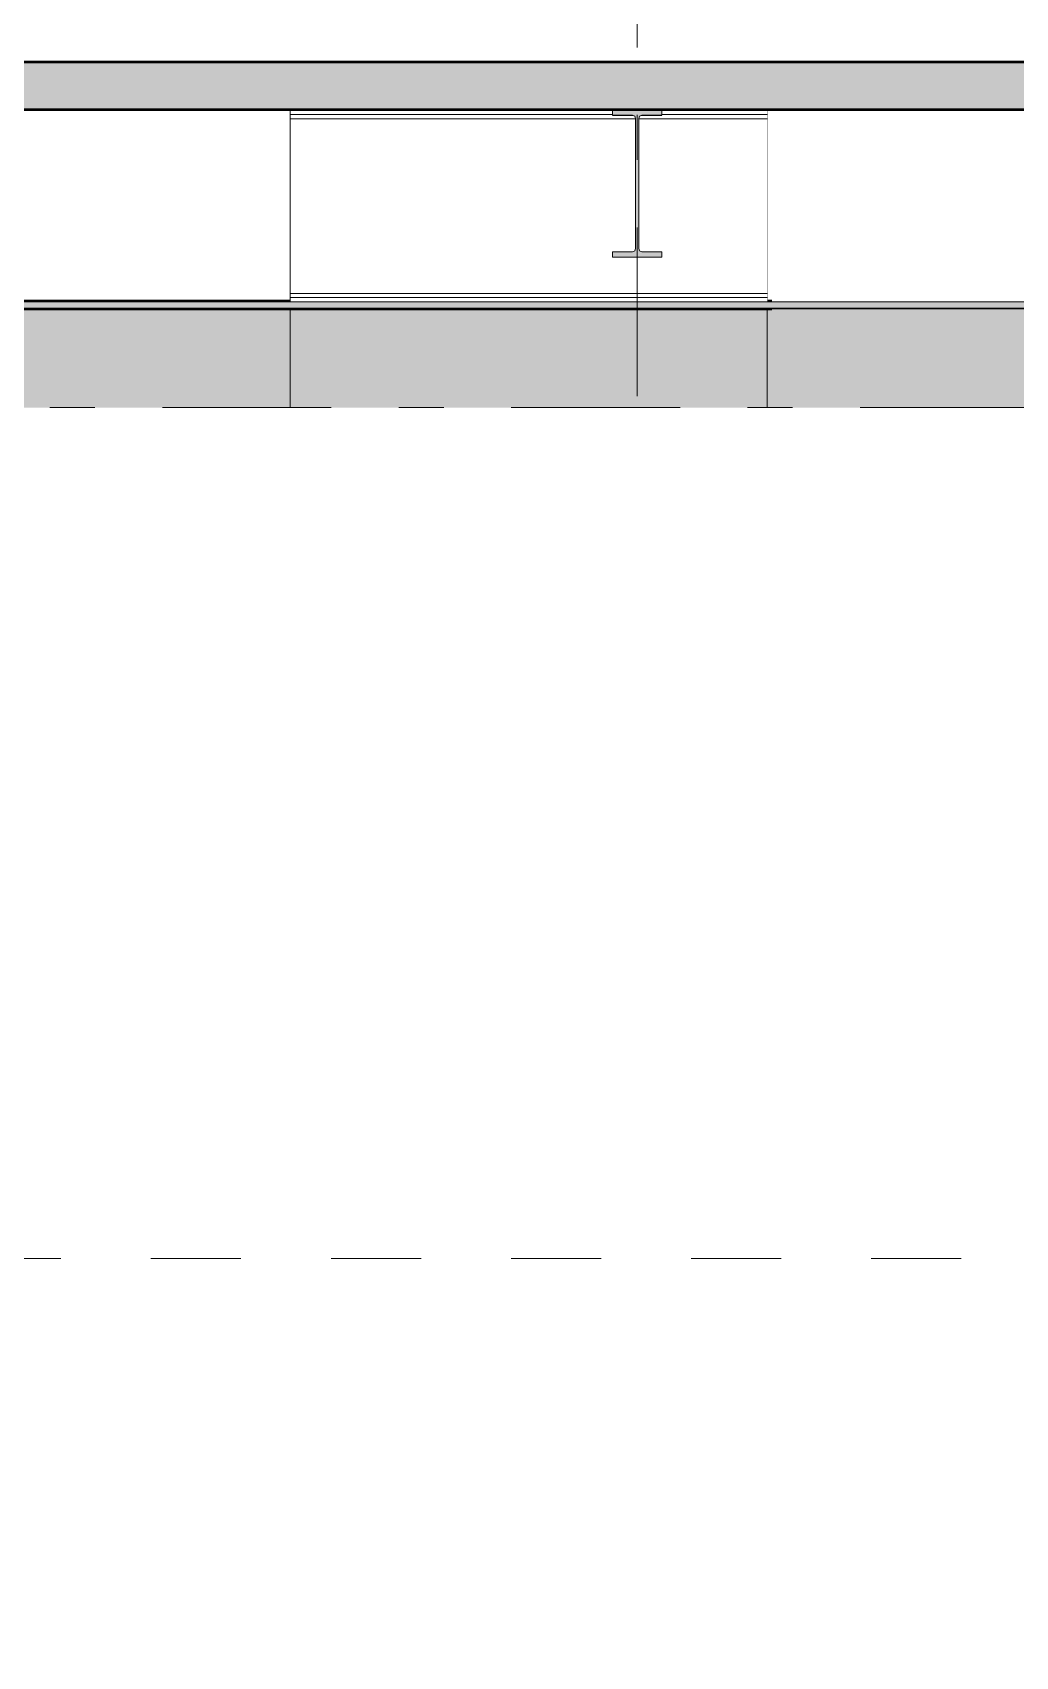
# Model space of a CAD drawing. Header units: millimetres. Extents: x -48147 to 1428745, y -495156 to 18123.
# Drawn here: x 1378375 to 1381457, y -487097 to -482006 of the extents above; entities that cross this region are included whole.
import ezdxf
from ezdxf.enums import TextEntityAlignment as Align

# ---------------------------------------------------------------- set-up
doc = ezdxf.new("R2010")
doc.units = ezdxf.units.MM
doc.header["$MEASUREMENT"] = 0
for name, pattern in [('Dashed', [2822.222233, 1411.111116, -1411.111116]), ('Double Dashed', [1093.611073, 529.166651, -211.666656, 141.111112, -211.666656]), ('Hidden Line', [55, 45, -10]), ('Wipeout_Contour', [1000, 0, -1000])]:
    doc.linetypes.add(name, pattern=pattern)
for name, color, linetype, lineweight, true_color in [('0_Pen_No__103', 7, 'Continuous', 15, 0xa6a6a6), ('0_Pen_No__105', 7, 'Continuous', 15, 0xa6a6a6), ('A-20-M_Ceiling_Pen_No__107', 7, 'Continuous', 15, 0xa6a6a6), ('A-20-M_Ceiling_Pen_No__29', 7, 'Continuous', 50, 0x2a2a2a), ('A-230-M_FLOOR.IFC Import_Pen_No__109', 7, 'Continuous', 15, 0xa6a6a6), ('A-230-M_FLOOR.IFC Import_Pen_No__29', 7, 'Continuous', 50, 0x2a2a2a), ('New_A-15-MG_Structural_Grid_Phase_2_Pen_No__222', 7, 'Continuous', 13, 0x65af33), ('New_ArchiCAD Doors_Pen_No__63', 7, 'Continuous', 20, 0x606060)]:
    doc.layers.add(name, color=color, linetype=linetype, lineweight=lineweight, true_color=true_color)
for name, color, linetype, lineweight in [('0_Pen_No__143', 254, 'Continuous', 0), ('A-95-P_Drawing_Pen_No__1', 7, 'Continuous', 13), ('New_A-20-M_Floor_Slab_Pen_No__89', 8, 'Continuous', 20), ('New_A-25-M_Wall_Int_Pen_No__87', 8, 'Continuous', 20), ('New_A-25-M_Wall_Int_Pen_No__93', 8, 'Continuous', 13), ('S-280-M_STRUCT_FRAME.IFC Import_Pen_No__1', 7, 'Continuous', 13), ('S-280-M_STRUCT_FRAME.IFC Import_Pen_No__160', 5, 'Continuous', 200), ('S-280-M_STRUCT_FRAME.IFC Import_Pen_No__90', 8, 'Continuous', 20)]:
    doc.layers.add(name, color=color, linetype=linetype, lineweight=lineweight)
for name, color, linetype in [('A-20-M_Ceiling', 7, 'Continuous'), ('A-230-M_FLOOR.IFC Import', 7, 'Continuous'), ('A-95-P_Drawing', 7, 'Continuous'), ('New_A-15-MG_Structural_Grid_Phase_2', 7, 'Continuous'), ('New_A-20-M_Floor_Slab', 7, 'Continuous'), ('New_A-25-M_Wall_Int', 7, 'Continuous'), ('New_ArchiCAD Doors', 7, 'Continuous'), ('S-280-M_STRUCT_FRAME.IFC Import', 7, 'Continuous')]:
    doc.layers.add(name, color=color, linetype=linetype)
doc.styles.add('GENERATED_STYLE_2', font='')
doc.styles.get('GENERATED_STYLE_2').set_extended_font_data('Swis721 BT')

# ---------------------------------------------------------------- blocks, each defined once
blk = doc.blocks.new('Section Elem_10_2', base_point=(1341556.5, -489899))
at = {"color": 254, "linetype": 'Wipeout_Contour', "lineweight": 0, "ltscale": 5847241.087215601}
blk.add_wipeout([(1374573.5, -481824), (1374573.5, -482099), (1385570.8, -482099), (1385570.8, -481824)], dxfattribs=at).dxf.layer = 'New_A-20-M_Floor_Slab'
blk = doc.blocks.new('Section Elem_11_2', base_point=(1341556.5, -489899))
at = {"color": 254, "linetype": 'Wipeout_Contour', "lineweight": 0, "ltscale": 5846752.659504052}
blk.add_wipeout([(1375523.4, -485849), (1375523.4, -486149), (1381281.4, -486149), (1381779, -485849)], dxfattribs=at).dxf.layer = 'New_A-20-M_Floor_Slab'
at = {"layer": 'New_A-20-M_Floor_Slab_Pen_No__89', "linetype": 'Continuous'}
blk.add_line((1375523.4, -486149), (1381281.4, -486149), dxfattribs=at)
blk = doc.blocks.new('Section Elem_17_2', base_point=(1341556.5, -489899))
at = {"color": 254, "linetype": 'Wipeout_Contour', "lineweight": 0, "ltscale": 13146805.05219246}
blk.add_wipeout([(1375523.4, -486899), (1374988.5, -486899), (1374988.5, -489899), (1375609.5, -489899), (1375609.5, -488771.3), (1379089.5, -486673.9), (1380410.6, -486674), (1381032.6, -486299), (1375523.4, -486299)], dxfattribs=at).dxf.layer = 'New_A-25-M_Wall_Int'
at = {"layer": 'New_A-25-M_Wall_Int_Pen_No__87', "linetype": 'Continuous'}
blk.add_line((1375523.4, -486299), (1381032.6, -486299), dxfattribs=at)
blk = doc.blocks.new('Section Elem_19_2', base_point=(1341556.5, -489899))
at = {"color": 254, "linetype": 'Wipeout_Contour', "lineweight": 0, "ltscale": 5846232.456513491}
blk.add_wipeout([(1379183.4, -482874), (1379168.4, -482874), (1379168.4, -484649), (1379183.4, -484649)], dxfattribs=at).dxf.layer = 'New_A-25-M_Wall_Int'
at = {"color": 254, "linetype": 'Wipeout_Contour', "lineweight": 0, "ltscale": 10230080.10855438}
blk.add_wipeout([(1379183.4, -482874), (1379183.4, -484649), (1379184.8, -484649), (1379184.8, -482874), (1379184.6, -482874), (1379184.6, -482876.5), (1379184.6, -482874)], dxfattribs=at).dxf.layer = 'New_A-25-M_Wall_Int'
at = {"color": 254, "linetype": 'Wipeout_Contour', "lineweight": 0, "ltscale": 17533981.09773139}
blk.add_wipeout([(1379183.4, -482849), (1379184.6, -482849), (1379184.6, -482836.8), (1379184.7, -482836.8), (1379184.7, -482833), (1379184.8, -482824.1), (1379184.8, -482276.5), (1379184.7, -482267.5), (1379184.7, -482263.8), (1379184.6, -482263.8), (1379184.6, -482249), (1379183.4, -482249)], dxfattribs=at).dxf.layer = 'New_A-25-M_Wall_Int'
at = {"color": 254, "linetype": 'Wipeout_Contour', "lineweight": 0, "ltscale": 5844628.095268119}
blk.add_wipeout([(1379168.4, -482849), (1379183.4, -482849), (1379183.4, -482249), (1379168.4, -482249)], dxfattribs=at).dxf.layer = 'New_A-25-M_Wall_Int'
at = {"layer": 'New_A-25-M_Wall_Int_Pen_No__87', "linetype": 'Continuous'}
for p, q in [((1379183.4, -482249), (1379183.4, -482849)), ((1379183.4, -482874), (1379183.4, -484649))]:
    blk.add_line(p, q, dxfattribs=at)
blk = doc.blocks.new('Section Elem_20_2', base_point=(1341556.5, -489899))
at = {"color": 254, "linetype": 'Wipeout_Contour', "lineweight": 0, "ltscale": 46713503.27149516}
blk.add_wipeout([(1375523.4, -482849), (1379168.4, -482849), (1379168.4, -482249), (1377907.2, -482249), (1377907.2, -482266), (1377845, -482266), (1377837.8, -482268.9), (1377834.8, -482276.2), (1377834.8, -482311), (1377834.9, -482311), (1377834.9, -482311), (1377834.9, -482511), (1377834.9, -482511), (1377834.8, -482511), (1377834.8, -482683.8), (1377837.8, -482691), (1377845, -482694), (1377907.2, -482694), (1377907.2, -482711), (1377752.8, -482711), (1377752.8, -482694), (1377815, -482694), (1377822.2, -482691), (1377825.2, -482683.8), (1377825.2, -482276.2), (1377822.2, -482268.9), (1377815, -482266), (1377752.8, -482266), (1377752.8, -482249), (1377702.2, -482249), (1377702.2, -482406.6), (1375523.4, -482406.6)], dxfattribs=at).dxf.layer = 'New_A-25-M_Wall_Int'
at = {"color": 254, "linetype": 'Wipeout_Contour', "lineweight": 0, "ltscale": 11680949.97970868}
blk.add_wipeout([(1375523.4, -482874), (1375523.4, -484649), (1377296.5, -484649), (1377296.5, -483749), (1378306.5, -483749), (1378306.5, -484649), (1379168.4, -484649), (1379168.4, -482874)], dxfattribs=at).dxf.layer = 'New_A-25-M_Wall_Int'
blk = doc.blocks.new('Section Elem_21_2', base_point=(1341556.5, -489899))
at = {"color": 254, "linetype": 'Wipeout_Contour', "lineweight": 0, "ltscale": 11698009.68887134}
blk.add_wipeout([(1379184.8, -482874), (1379184.8, -484649), (1379293.5, -484649), (1379293.5, -483391), (1380303.5, -483391), (1380303.5, -484649), (1380678.5, -484649), (1380678.5, -482874)], dxfattribs=at).dxf.layer = 'New_A-25-M_Wall_Int'
blk = doc.blocks.new('Section Elem_22_2', base_point=(1341556.5, -489899))
at = {"color": 254, "linetype": 'Wipeout_Contour', "lineweight": 0, "ltscale": 5847164.484847544}
blk.add_wipeout([(1379359.5, -483457), (1379293.5, -483391), (1379293.5, -484649), (1379359.5, -484649)], dxfattribs=at).dxf.layer = 'New_ArchiCAD Doors'
at = {"color": 254, "linetype": 'Wipeout_Contour', "lineweight": 0, "ltscale": 5850727.602372111}
blk.add_wipeout([(1380303.5, -483391), (1380237.5, -483457), (1380237.5, -484649), (1380303.5, -484649)], dxfattribs=at).dxf.layer = 'New_ArchiCAD Doors'
at = {"color": 254, "linetype": 'Wipeout_Contour', "lineweight": 0, "ltscale": 5848135.01615465}
blk.add_wipeout([(1379293.5, -483391), (1379359.5, -483457), (1380237.5, -483457), (1380303.5, -483391)], dxfattribs=at).dxf.layer = 'New_ArchiCAD Doors'
at = {"layer": 'New_ArchiCAD Doors_Pen_No__63', "linetype": 'Continuous'}
for p, q in [((1379293.5, -483391), (1379293.5, -484649)), ((1380303.5, -483391), (1379293.5, -483391)), ((1380303.5, -484649), (1380303.5, -483391))]:
    blk.add_line(p, q, dxfattribs=at)
at = {"color": 254, "linetype": 'Wipeout_Contour', "lineweight": 0, "ltscale": 5848967.844753292}
blk.add_wipeout([(1379359.5, -484649), (1380237.5, -484649), (1380237.5, -483457), (1379359.5, -483457)], dxfattribs=at).dxf.layer = 'New_ArchiCAD Doors'
at = {"layer": 'New_ArchiCAD Doors_Pen_No__63', "linetype": 'Continuous'}
for p, q in [((1379359.5, -484649), (1379359.5, -483457)), ((1379359.5, -483457), (1380237.5, -483457)), ((1380237.5, -483460), (1380198.7, -483512.1)), ((1380237.5, -483457), (1380237.5, -484649)), ((1380168.8, -483552.1), (1380120.9, -483616.2)), ((1380091, -483656.3), (1380043.2, -483720.4)), ((1380013.2, -483760.5), (1379965.4, -483824.6)), ((1379935.5, -483864.7), (1379887.6, -483928.8)), ((1379857.7, -483968.9), (1379809.9, -484033)), ((1379780, -484073), (1379732.1, -484137.2)), ((1379702.2, -484177.2), (1379654.4, -484241.3)), ((1379624.5, -484281.4), (1379576.6, -484345.5)), ((1379546.7, -484385.6), (1379498.9, -484449.7)), ((1379469, -484489.8), (1379421.1, -484553.9)), ((1379398.4, -484584.3), (1379359.5, -484636.4))]:
    blk.add_line(p, q, dxfattribs=at)
blk = doc.blocks.new('Section Elem_68_2', base_point=(1341556.5, -489899))
at = {"color": 254, "linetype": 'Wipeout_Contour', "lineweight": 0, "ltscale": 10247065.73238845}
blk.add_wipeout([(1379089.5, -486673.9), (1375609.5, -488771.3), (1375609.5, -489899), (1384049.5, -489899), (1384049.5, -484649), (1383769.5, -484649), (1380410.6, -486674)], dxfattribs=at).dxf.layer = 'New_A-25-M_Wall_Int'
at = {"layer": 'New_A-25-M_Wall_Int_Pen_No__93', "linetype": 'Continuous'}
for p, q in [((1380410.6, -486674), (1383769.5, -484649)), ((1375609.5, -488771.3), (1379089.5, -486673.9)), ((1379089.5, -486673.9), (1380410.6, -486674))]:
    blk.add_line(p, q, dxfattribs=at)
blk = doc.blocks.new('Section Elem_71_2', base_point=(1341556.5, -489899))
at = {"color": 254, "linetype": 'Wipeout_Contour', "lineweight": 0, "ltscale": 5848104.324988522}
blk.add_wipeout([(1375523.4, -484649), (1375523.4, -485849), (1381779, -485849), (1383769.5, -484649)], dxfattribs=at).dxf.layer = 'New_A-25-M_Wall_Int'
at = {"layer": 'New_A-25-M_Wall_Int_Pen_No__87', "linetype": 'Continuous'}
for p, q in [((1375523.4, -484649), (1383769.5, -484649)), ((1375523.4, -485849), (1381779, -485849))]:
    blk.add_line(p, q, dxfattribs=at)
blk = doc.blocks.new('Section Elem_316_2', base_point=(1341556.5, -489899))
at = {"color": 254, "linetype": 'Wipeout_Contour', "lineweight": 0, "ltscale": 5850329.668091303}
blk.add_wipeout([(1380678.5, -482849), (1380693.5, -482849), (1380693.5, -482249), (1380678.5, -482249)], dxfattribs=at).dxf.layer = 'New_A-25-M_Wall_Int'
at = {"color": 254, "linetype": 'Wipeout_Contour', "lineweight": 0, "ltscale": 5851932.466449798}
blk.add_wipeout([(1380693.5, -482874), (1380678.5, -482874), (1380678.5, -484649), (1380693.5, -484649)], dxfattribs=at).dxf.layer = 'New_A-25-M_Wall_Int'
at = {"layer": 'New_A-25-M_Wall_Int_Pen_No__87', "linetype": 'Continuous'}
for p, q in [((1380678.5, -482849), (1380678.5, -482249)), ((1380678.5, -484649), (1380678.5, -482874))]:
    blk.add_line(p, q, dxfattribs=at)
blk = doc.blocks.new('Section Elem_325_2', base_point=(1341556.5, -489899))
at = {"layer": 'A-20-M_Ceiling_Pen_No__107', "linetype": 'Continuous'}
blk.add_hatch(color=256, dxfattribs=at).paths.add_polyline_path([(1386115.2, -482874), (1386115.2, -482849), (1375508.4, -482849), (1375508.4, -482874)])
at = {"layer": 'A-20-M_Ceiling_Pen_No__29', "linetype": 'Continuous'}
for p, q in [((1386115.2, -482849), (1375523.4, -482849)), ((1386115.2, -482874), (1375523.4, -482874))]:
    blk.add_line(p, q, dxfattribs=at)
blk = doc.blocks.new('Section Elem_335_2', base_point=(1341556.5, -489899))
at = {"color": 254, "linetype": 'Wipeout_Contour', "lineweight": 0, "ltscale": 11718688.72198509}
blk.add_wipeout([(1380693.5, -484649), (1381531.9, -484649), (1381531.9, -483749), (1382541.9, -483749), (1382541.9, -484649), (1385522.5, -484649), (1385522.5, -482874), (1380693.5, -482874)], dxfattribs=at).dxf.layer = 'New_A-25-M_Wall_Int'
at = {"color": 254, "linetype": 'Wipeout_Contour', "lineweight": 0, "ltscale": 41016348.50802457}
blk.add_wipeout([(1383052.8, -482249), (1380693.5, -482249), (1380693.5, -482849), (1385522.5, -482849), (1385522.5, -482249), (1383207.2, -482249), (1383207.2, -482266), (1383145, -482266), (1383137.8, -482268.9), (1383134.8, -482276.2), (1383134.8, -482414), (1383134.9, -482414), (1383134.9, -482614), (1383134.8, -482614), (1383134.8, -482683.8), (1383137.8, -482691), (1383145, -482694), (1383207.2, -482694), (1383207.2, -482711), (1383052.8, -482711), (1383052.8, -482694), (1383115, -482694), (1383122.2, -482691), (1383125.2, -482683.8), (1383125.2, -482276.2), (1383122.2, -482268.9), (1383115, -482266), (1383052.8, -482266)], dxfattribs=at).dxf.layer = 'New_A-25-M_Wall_Int'
blk = doc.blocks.new('Section Elem_393_2', base_point=(1341556.5, -489899))
at = {"color": 254, "linetype": 'Wipeout_Contour', "lineweight": 0, "ltscale": 5846179.460488323}
blk.add_wipeout([(1380193.7, -482249), (1379184.6, -482249), (1379184.6, -482263.8), (1380193.7, -482263.8)], dxfattribs=at).dxf.layer = 'S-280-M_STRUCT_FRAME.IFC Import'
at = {"color": 254, "linetype": 'Wipeout_Contour', "lineweight": 0, "ltscale": 5849291.479434796}
blk.add_wipeout([(1380348.1, -482249), (1380348.1, -482263.8), (1380678.5, -482263.8), (1380678.5, -482249)], dxfattribs=at).dxf.layer = 'S-280-M_STRUCT_FRAME.IFC Import'
at = {"color": 254, "linetype": 'Wipeout_Contour', "lineweight": 0, "ltscale": 5847869.083626856}
blk.add_wipeout([(1380678.5, -482836.8), (1379184.6, -482836.8), (1379184.6, -482849), (1380678.5, -482849)], dxfattribs=at).dxf.layer = 'S-280-M_STRUCT_FRAME.IFC Import'
at = {"color": 254, "linetype": 'Wipeout_Contour', "lineweight": 0, "ltscale": 8773523.690884214}
blk.add_wipeout([(1380285.9, -482266), (1380282.3, -482267.5), (1380678.5, -482267.5), (1380678.5, -482263.8), (1380348.1, -482263.8), (1380348.1, -482266)], dxfattribs=at).dxf.layer = 'S-280-M_STRUCT_FRAME.IFC Import'
at = {"color": 254, "linetype": 'Wipeout_Contour', "lineweight": 0, "ltscale": 8770360.816101326}
blk.add_wipeout([(1379184.7, -482263.8), (1379184.7, -482267.5), (1380259.6, -482267.5), (1380255.9, -482266), (1380193.7, -482266), (1380193.7, -482263.8)], dxfattribs=at).dxf.layer = 'S-280-M_STRUCT_FRAME.IFC Import'
at = {"color": 254, "linetype": 'Wipeout_Contour', "lineweight": 0, "ltscale": 8773393.195013704}
blk.add_wipeout([(1380275.7, -482276.5), (1380678.5, -482276.5), (1380678.5, -482267.5), (1380282.3, -482267.5), (1380278.7, -482268.9), (1380275.7, -482276.2)], dxfattribs=at).dxf.layer = 'S-280-M_STRUCT_FRAME.IFC Import'
at = {"color": 254, "linetype": 'Wipeout_Contour', "lineweight": 0, "ltscale": 8770516.942791544}
blk.add_wipeout([(1379184.7, -482267.5), (1379184.8, -482276.5), (1380266.1, -482276.5), (1380266.1, -482276.2), (1380263.1, -482268.9), (1380259.6, -482267.5)], dxfattribs=at).dxf.layer = 'S-280-M_STRUCT_FRAME.IFC Import'
at = {"color": 254, "linetype": 'Wipeout_Contour', "lineweight": 0, "ltscale": 29242766.51467847}
blk.add_wipeout([(1379184.8, -482276.5), (1379184.8, -482824.1), (1380678.5, -482824.1), (1380678.5, -482276.5), (1380275.7, -482276.5), (1380275.7, -482683.8), (1380278.7, -482691), (1380285.9, -482694), (1380348.1, -482694), (1380348.1, -482711), (1380193.7, -482711), (1380193.7, -482694), (1380255.9, -482694), (1380263.1, -482691), (1380266.1, -482683.8), (1380266.1, -482614), (1380266.1, -482614), (1380266.1, -482414), (1380266.1, -482414), (1380266.1, -482276.5)], dxfattribs=at).dxf.layer = 'S-280-M_STRUCT_FRAME.IFC Import'
at = {"layer": 'S-280-M_STRUCT_FRAME.IFC Import_Pen_No__90', "linetype": 'Continuous'}
for p, q in [((1380193.7, -482263.8), (1379184.6, -482263.8)), ((1380266.1, -482276.5), (1379184.8, -482276.5)), ((1380678.5, -482276.5), (1380275.7, -482276.5)), ((1380678.5, -482263.8), (1380348.1, -482263.8))]:
    blk.add_line(p, q, dxfattribs=at)
at = {"color": 254, "linetype": 'Wipeout_Contour', "lineweight": 0, "ltscale": 5847850.497547544}
blk.add_wipeout([(1379184.8, -482824.1), (1379184.7, -482833), (1380678.5, -482833), (1380678.5, -482824.1)], dxfattribs=at).dxf.layer = 'S-280-M_STRUCT_FRAME.IFC Import'
at = {"color": 254, "linetype": 'Wipeout_Contour', "lineweight": 0, "ltscale": 5847858.867072582}
blk.add_wipeout([(1379184.7, -482833), (1379184.7, -482836.8), (1380678.5, -482836.8), (1380678.5, -482833)], dxfattribs=at).dxf.layer = 'S-280-M_STRUCT_FRAME.IFC Import'
at = {"layer": 'S-280-M_STRUCT_FRAME.IFC Import_Pen_No__90', "linetype": 'Continuous'}
for p, q in [((1380678.5, -482836.8), (1379184.6, -482836.8)), ((1380678.5, -482824.1), (1379184.8, -482824.1))]:
    blk.add_line(p, q, dxfattribs=at)
blk = doc.blocks.new('Section Elem_402_2', base_point=(1341556.5, -489899))
at = {"layer": 'S-280-M_STRUCT_FRAME.IFC Import_Pen_No__160', "linetype": 'Continuous', "lineweight": 0, "true_color": 0x00007f}
blk.add_hatch(color=176, dxfattribs=at).paths.add_polyline_path([(1380193.7, -482711), (1380348.1, -482711), (1380348.1, -482694), (1380285.9, -482694), (1380278.7, -482691), (1380275.7, -482683.8), (1380275.7, -482276.2), (1380278.7, -482268.9), (1380285.9, -482266), (1380348.1, -482266), (1380348.1, -482249), (1380193.7, -482249), (1380193.7, -482266), (1380255.9, -482266), (1380263.1, -482268.9), (1380266.1, -482276.2), (1380266.1, -482683.8), (1380263.1, -482691), (1380255.9, -482694), (1380193.7, -482694)])
at = {"layer": 'S-280-M_STRUCT_FRAME.IFC Import_Pen_No__1', "linetype": 'Continuous'}
for p, q in [((1380193.7, -482249), (1380193.7, -482266)), ((1380348.1, -482249), (1380348.1, -482266)), ((1380193.7, -482694), (1380193.7, -482711)), ((1380348.1, -482711), (1380193.7, -482711)), ((1380348.1, -482694), (1380348.1, -482711))]:
    blk.add_line(p, q, dxfattribs=at)
at = {"layer": 'S-280-M_STRUCT_FRAME.IFC Import_Pen_No__1', "linetype": 'Continuous', "flags": 128}
for points in [[(1380263.1, -482268.9), (1380255.9, -482266), (1380193.7, -482266)], [(1380263.1, -482268.9), (1380266.1, -482276.2), (1380266.1, -482683.8), (1380263.1, -482691)], [(1380278.7, -482268.9), (1380275.7, -482276.2), (1380275.7, -482683.8), (1380278.7, -482691)], [(1380348.1, -482266), (1380285.9, -482266), (1380278.7, -482268.9)], [(1380263.1, -482691), (1380255.9, -482694), (1380193.7, -482694)], [(1380278.7, -482691), (1380285.9, -482694), (1380348.1, -482694)]]:
    blk.add_lwpolyline(points, dxfattribs=at)
at = {"layer": 'S-280-M_STRUCT_FRAME.IFC Import_Pen_No__90', "linetype": 'Continuous'}
for p, q in [((1380193.7, -482249), (1380193.7, -482266)), ((1380255.9, -482266), (1380263.1, -482268.9)), ((1380263.1, -482268.9), (1380266.1, -482276.2)), ((1380266.1, -482276.2), (1380266.1, -482414)), ((1380266.1, -482614), (1380266.1, -482414)), ((1380266.1, -482614), (1380266.1, -482683.8)), ((1380193.7, -482694), (1380193.7, -482711)), ((1380263.1, -482691), (1380255.9, -482694)), ((1380266.1, -482683.8), (1380263.1, -482691))]:
    blk.add_line(p, q, dxfattribs=at)
blk = doc.blocks.new('Section Elem_597_2', base_point=(1341556.5, -489899))
at = {"color": 254, "linetype": 'Wipeout_Contour', "lineweight": 0, "ltscale": 5846347.818112688}
blk.add_wipeout([(1375523.4, -486299), (1381032.6, -486299), (1381281.4, -486149), (1375523.4, -486149)], dxfattribs=at).dxf.layer = 'A-230-M_FLOOR.IFC Import'
blk = doc.blocks.new('Section Elem_600_2', base_point=(1341556.5, -489899))
at = {"color": 254, "linetype": 'Wipeout_Contour', "lineweight": 0, "ltscale": 11717707.04647221}
blk.add_wipeout([(1386175.5, -482249), (1386175.5, -482099), (1385788.4, -482099), (1385788.4, -482197.7), (1385773.4, -482197.7), (1385773.4, -482099), (1374573.5, -482099), (1374573.5, -482249)], dxfattribs=at).dxf.layer = 'A-230-M_FLOOR.IFC Import'
at = {"layer": 'A-230-M_FLOOR.IFC Import_Pen_No__109', "linetype": 'Continuous'}
h = blk.add_hatch(dxfattribs=at)
h.set_pattern_fill('Lightweight_Concrete_0002', color=256, style=0, pattern_type=2)
h.set_pattern_definition([(0, (1341556.5, -489898.95), (0, 779.423), [48.75, -401.25]), (0, (1341781.5, -489509.24), (0, 779.423), [48.75, -401.25]), (60, (1341556.5, -489898.95), (-675, 389.711), [48.75, -401.25]), (60, (1342006.5, -489898.95), (-675, 389.711), [48.75, -401.25]), (120, (1341605.3, -489898.95), (675, 389.711), [48.75, -401.25]), (120, (1342055.3, -489898.95), (675, 389.711), [48.75, -401.25]), (0, (1341556.51, -489823.95), (0, 150), [0, -150, 0, -225]), (45, (1341631.51, -489823.95), (-106.066, 106.066), [0, -112.5, 0, -187.5])])
h.paths.add_polyline_path([(1386175.5, -482249), (1386175.5, -482099), (1385788.4, -482099), (1385788.4, -482197.7), (1385773.4, -482197.7), (1385773.4, -482099), (1374573.5, -482099), (1374573.5, -482249)])
at = {"layer": 'A-230-M_FLOOR.IFC Import_Pen_No__29', "linetype": 'Continuous'}
for p, q in [((1380193.7, -482249), (1377907.2, -482249)), ((1380348.1, -482249), (1380193.7, -482249)), ((1383052.8, -482249), (1380348.1, -482249))]:
    blk.add_line(p, q, dxfattribs=at)
at = {"layer": 'A-230-M_FLOOR.IFC Import_Pen_No__29', "linetype": 'Continuous', "flags": 128}
blk.add_lwpolyline([(1385773.4, -482099), (1385670.8, -482099), (1385667.8, -482099), (1385603.8, -482099), (1385600.8, -482099), (1385585.8, -482099), (1385570.8, -482099), (1374573.5, -482099), (1365606.8, -482099)], dxfattribs=at)
blk = doc.blocks.new('Standard grid marker[3]_2', base_point=(1380270.8, -468494.3))
at = {"layer": 'New_A-15-MG_Structural_Grid_Phase_2_Pen_No__222', "linetype": 'Double Dashed'}
blk.add_line((1380270.8, -469494.3), (1380270.8, -492899), dxfattribs=at)
at = {"layer": 'New_A-15-MG_Structural_Grid_Phase_2_Pen_No__222', "style": 'GENERATED_STYLE_2'}
for tag, p in [('AC_MarkerText_1_0', (1380270.8, -467950.9)), ('AC_MarkerText_1_1', (1380270.8, -494355.6))]:
    blk.add_attdef(tag, text='', height=350, rotation=360, dxfattribs=at).set_placement(p, align=Align.MIDDLE_CENTER)
blk = doc.blocks.new('S-27 Building Section_STORY_MARKER', base_point=(1341556.5, -489899))
at = {"layer": '0_Pen_No__105', "linetype": 'Dashed', "ltscale": 0.2}
blk.add_line((1357862.3, -485849), (1422610.8, -485849), dxfattribs=at)

msp = doc.modelspace()

# ---------------------------------------------------------------- block references
at = {"layer": 'New_A-20-M_Floor_Slab'}
for name in ['Section Elem_10_2', 'Section Elem_11_2']:
    msp.add_blockref(name, (1341556.5, -489899), dxfattribs=at)
at = {"layer": 'New_A-25-M_Wall_Int'}
for name in ['Section Elem_19_2', 'Section Elem_17_2']:
    msp.add_blockref(name, (1341556.5, -489899), dxfattribs=at)

# ---------------------------------------------------------------- next in the draw order: block references
msp.add_blockref('Section Elem_20_2', (1341556.5, -489899), dxfattribs=at)

# ---------------------------------------------------------------- next in the draw order: block references
msp.add_blockref('Section Elem_21_2', (1341556.5, -489899), dxfattribs=at)

# ---------------------------------------------------------------- next in the draw order: block references
at = {"layer": 'New_ArchiCAD Doors'}
msp.add_blockref('Section Elem_22_2', (1341556.5, -489899), dxfattribs=at)

# ---------------------------------------------------------------- next in the draw order: block references
at = {"layer": 'New_A-25-M_Wall_Int'}
msp.add_blockref('Section Elem_68_2', (1341556.5, -489899), dxfattribs=at)

# ---------------------------------------------------------------- next in the draw order: block references
at = {"layer": 'A-230-M_FLOOR.IFC Import'}
msp.add_blockref('Section Elem_597_2', (1341556.5, -489899), dxfattribs=at)
at = {"layer": 'New_A-25-M_Wall_Int'}
msp.add_blockref('Section Elem_71_2', (1341556.5, -489899), dxfattribs=at)

# ---------------------------------------------------------------- next in the draw order: linework, layer by layer
at = {"layer": '0_Pen_No__103', "linetype": 'Hidden Line', "flags": 128}
for points in [[(1379183.5, -484649), (1379183.5, -485849)], [(1379293.5, -484649), (1379293.5, -485849)], [(1379359.5, -484649), (1379359.5, -485849)], [(1380237.5, -484649), (1380237.5, -485849)], [(1380303.5, -484649), (1380303.5, -485849)], [(1375385.5, -484749), (1383603.6, -484749)], [(1380683.5, -484749), (1380683.5, -485849)], [(1375385.5, -484799), (1383520.7, -484799)]]:
    msp.add_lwpolyline(points, dxfattribs=at)

# ---------------------------------------------------------------- next in the draw order: block references
at = {"layer": 'New_A-25-M_Wall_Int'}
msp.add_blockref('Section Elem_316_2', (1341556.5, -489899), dxfattribs=at)

# ---------------------------------------------------------------- next in the draw order: block references
at = {"layer": 'A-20-M_Ceiling'}
msp.add_blockref('Section Elem_325_2', (1341556.5, -489899), dxfattribs=at)

# ---------------------------------------------------------------- next in the draw order: block references
at = {"layer": 'New_A-25-M_Wall_Int'}
msp.add_blockref('Section Elem_335_2', (1341556.5, -489899), dxfattribs=at)

# ---------------------------------------------------------------- next in the draw order: linework, layer by layer
at = {"layer": '0_Pen_No__103', "linetype": 'Hidden Line', "flags": 128}
msp.add_lwpolyline([(1381397.3, -484649), (1381397.3, -485849)], dxfattribs=at)

# ---------------------------------------------------------------- next in the draw order: block references
at = {"layer": 'S-280-M_STRUCT_FRAME.IFC Import'}
msp.add_blockref('Section Elem_393_2', (1341556.5, -489899), dxfattribs=at)

# ---------------------------------------------------------------- next in the draw order: hatches: boundary and pattern name
at = {"layer": '0_Pen_No__143', "linetype": 'Continuous', "lineweight": 0, "true_color": 0x373737}
msp.add_hatch(color=250, dxfattribs=at).paths.add_polyline_path([(1375385.5, -482874), (1388767.4, -482874), (1388767.4, -484649), (1375385.5, -484649)])

# ---------------------------------------------------------------- next in the draw order: block references
at = {"layer": 'S-280-M_STRUCT_FRAME.IFC Import'}
msp.add_blockref('Section Elem_402_2', (1341556.5, -489899), dxfattribs=at)

# ---------------------------------------------------------------- next in the draw order: block references
at = {"layer": 'A-230-M_FLOOR.IFC Import'}
msp.add_blockref('Section Elem_600_2', (1341556.5, -489899), dxfattribs=at)

# ---------------------------------------------------------------- next in the draw order: block references
at = {"layer": 'New_A-15-MG_Structural_Grid_Phase_2', "color": 8, "linetype": 'Continuous', "lineweight": 15}
msp.add_blockref('Standard grid marker[3]_2', (1380270.8, -468494.3), dxfattribs=at)

# ---------------------------------------------------------------- next in the draw order: wipeouts: each hides what was drawn before it
at = {"color": 254, "linetype": 'Wipeout_Contour', "lineweight": 0, "ltscale": 5862895.990088575}
msp.add_wipeout([(1375501.9, -483182.1), (1389127.5, -483182.1), (1389127.5, -491563.4), (1375501.9, -491563.4)], dxfattribs=at).dxf.layer = 'A-95-P_Drawing'

# ---------------------------------------------------------------- next in the draw order: linework, layer by layer
at = {"layer": 'A-95-P_Drawing_Pen_No__1', "linetype": 'Double Dashed', "flags": 128}
msp.add_lwpolyline([(1375501.9, -483182.1), (1389127.5, -483182.1), (1389127.5, -491563.4), (1375501.9, -491563.4)], close=True, dxfattribs=at)

# ---------------------------------------------------------------- next in the draw order: block references
at = {"linetype": 'Continuous', "lineweight": 0}
msp.add_blockref('S-27 Building Section_STORY_MARKER', (1341556.5, -489899), dxfattribs=at)

doc.saveas('drawing.dxf')
